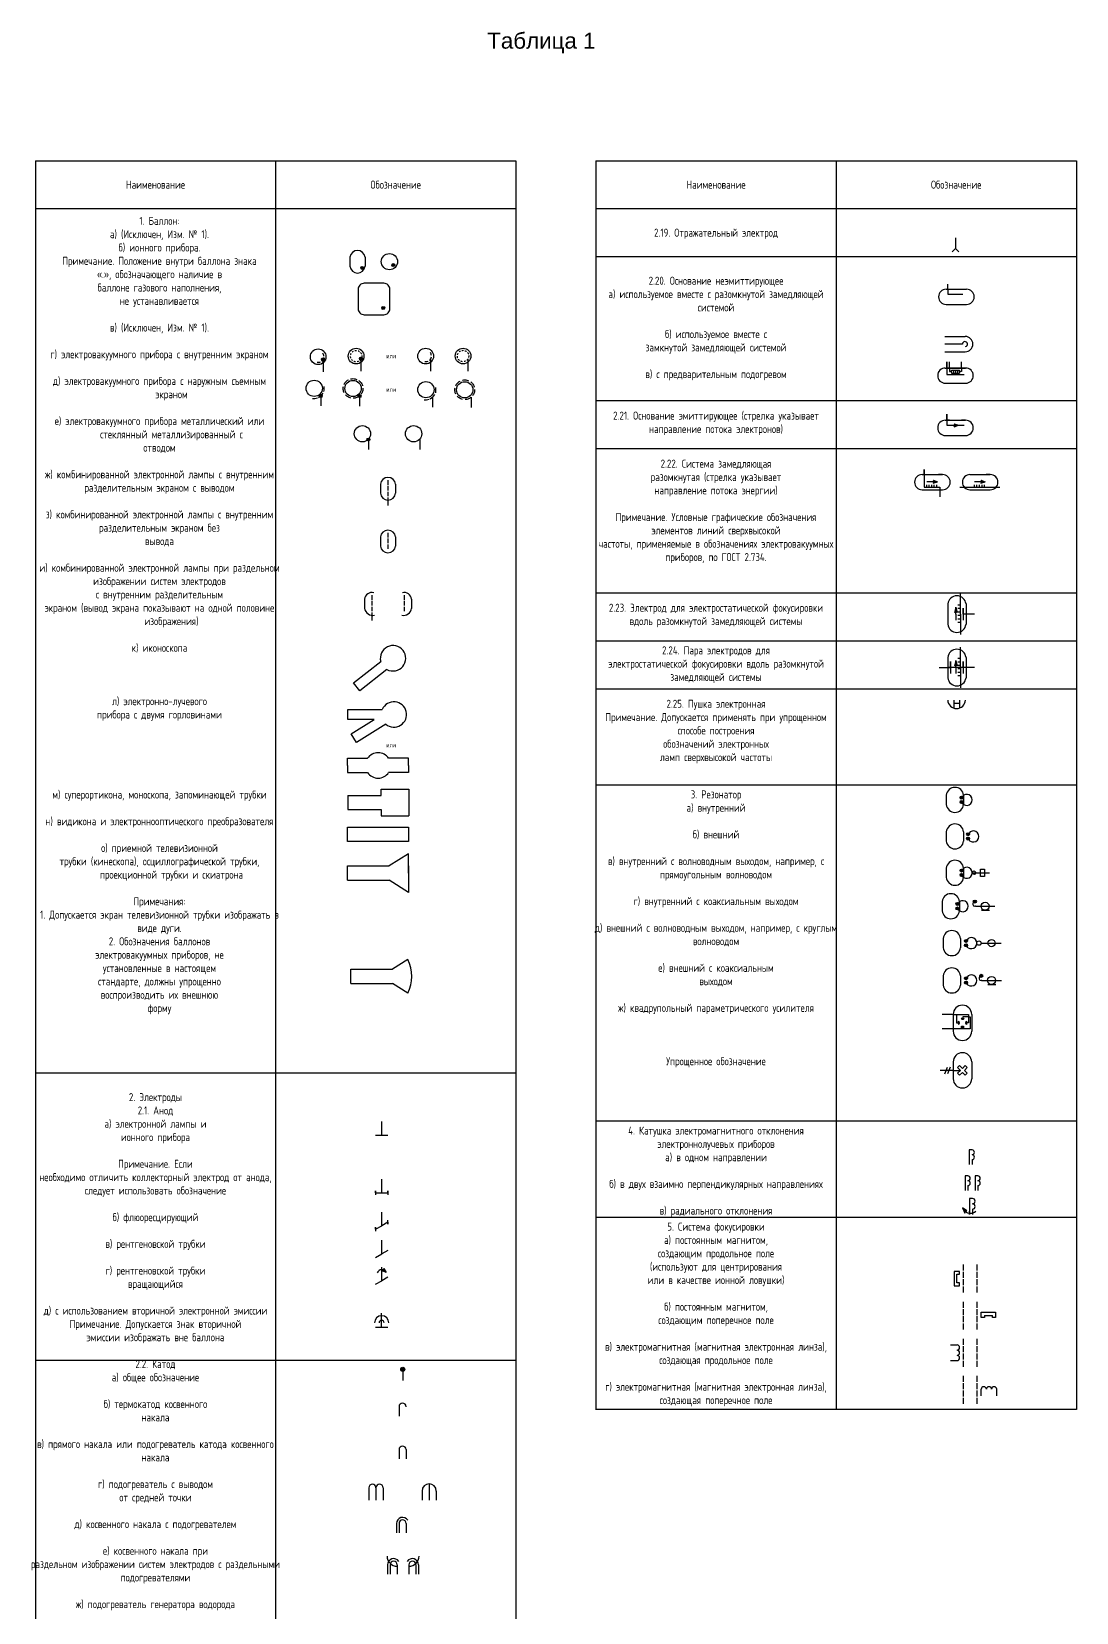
# Model space of a CAD drawing. Header units: millimetres. Extents: x -33 to 3443, y 207 to 2353.
# Drawn here: x -33 to 619, y 1160 to 2148 of the extents above; entities that cross this region are included whole.
import ezdxf

# ---------------------------------------------------------------- set-up
doc = ezdxf.new("R2010")
doc.units = ezdxf.units.MM
doc.linetypes.add('JIS_02_1.0', pattern=[2, 1, -1])
doc.linetypes.add('JIS_02_4.0', pattern=[5.5, 4, -1.5])
doc.styles.get("Standard").update_dxf_attribs({"font": 'arial.ttf'})

msp = doc.modelspace()

# ---------------------------------------------------------------- hatches: boundary and pattern name
at = {"true_color": 0x000000}
h = msp.add_hatch(color=18, dxfattribs=at)
h.dxf.hatch_style = 1
h.paths.add_polyline_path([(172.26, 2000.07, 1), (174.13, 2000.07, 1)])
h = msp.add_hatch(color=18, dxfattribs=at)
h.dxf.hatch_style = 1
h.paths.add_polyline_path([(191.6, 2001.75, 1), (193.48, 2001.75, 1)])
h = msp.add_hatch(color=18, dxfattribs=at)
h.dxf.hatch_style = 1
h.paths.add_polyline_path([(185.31, 1974.99, 1), (187.19, 1974.99, 1)])
h = msp.add_hatch(color=18, dxfattribs=at)
h.dxf.hatch_style = 1
h.paths.add_polyline_path([(147.74, 1942.95, 1), (149.61, 1942.95, 1)])
h = msp.add_hatch(color=18, dxfattribs=at)
h.dxf.hatch_style = 1
h.paths.add_polyline_path([(171.44, 1943.36, 1), (173.32, 1943.36, 1)])
h = msp.add_hatch(color=18, dxfattribs=at)
h.dxf.hatch_style = 1
h.paths.add_polyline_path([(148.15, 1920.02, 1), (146.28, 1920.02, 1)])
h = msp.add_hatch(color=18, dxfattribs=at)
h.dxf.hatch_style = 1
h.paths.add_polyline_path([(172.4, 1919.93, 1), (170.52, 1919.93, 1)])
h = msp.add_hatch(color=18, dxfattribs=at)
h.dxf.hatch_style = 1
h.paths.add_polyline_path([(542.68, 1902.71), (543.42, 1901.76), (545.41, 1901.76)])
h.paths.add_polyline_path([(545.41, 1901.76), (543.42, 1901.76), (542.68, 1900.8)])
h = msp.add_hatch(color=18, dxfattribs=at)
h.dxf.hatch_style = 1
h.paths.add_polyline_path([(178, 1892.8, 1), (176.12, 1892.8, 1)])
h = msp.add_hatch(color=18, dxfattribs=at)
h.dxf.hatch_style = 1
h.paths.add_polyline_path([(529.64, 1867.39), (530.38, 1866.44), (532.37, 1866.44)])
h.paths.add_polyline_path([(532.37, 1866.44), (530.38, 1866.44), (529.64, 1865.49)])
h = msp.add_hatch(color=18, dxfattribs=at)
h.dxf.hatch_style = 1
h.paths.add_polyline_path([(559.47, 1867.39), (560.21, 1866.44), (562.2, 1866.44)])
h.paths.add_polyline_path([(562.2, 1866.44), (560.21, 1866.44), (559.47, 1865.49)])
h = msp.add_hatch(color=18, dxfattribs=at)
h.dxf.hatch_style = 1
h.paths.add_polyline_path([(543.79, 1788.17), (542.9, 1784.85), (543.79, 1785.65), (543.79, 1785.65)])
h.paths.add_polyline_path([(543.79, 1788.17), (543.79, 1785.65), (544.68, 1784.85)])
h = msp.add_hatch(color=18, dxfattribs=at)
h.dxf.hatch_style = 1
h.paths.add_polyline_path([(543.79, 1754.8), (542.9, 1751.48), (543.79, 1752.28), (543.79, 1752.28)])
h.paths.add_polyline_path([(543.79, 1754.8), (543.79, 1752.28), (544.68, 1751.48)])
h = msp.add_hatch(color=18, dxfattribs=at)
h.dxf.hatch_style = 1
h.paths.add_polyline_path([(548.32, 1669.12, 1), (546.41, 1669.12, 1)])
h.paths.add_polyline_path([(548.32, 1666.35, 1), (546.41, 1666.35, 1)])
h = msp.add_hatch(color=18, dxfattribs=at)
h.dxf.hatch_style = 1
h.paths.add_polyline_path([(552.42, 1646.27, 1), (550.51, 1646.27, 1)])
h.paths.add_polyline_path([(552.42, 1643.5, 1), (550.51, 1643.5, 1)])
h = msp.add_hatch(color=18, dxfattribs=at)
h.dxf.hatch_style = 1
h.paths.add_polyline_path([(548.32, 1623.56, 1), (546.41, 1623.56, 1)])
h.paths.add_polyline_path([(548.32, 1620.79, 1), (546.41, 1620.79, 1)])
h = msp.add_hatch(color=18, dxfattribs=at)
h.dxf.hatch_style = 1
h.paths.add_polyline_path([(545.74, 1602.69, 1), (543.84, 1602.69, 1)])
h.paths.add_polyline_path([(545.74, 1599.91, 1), (543.84, 1599.91, 1)])
h = msp.add_hatch(color=18, dxfattribs=at)
h.dxf.hatch_style = 1
h.paths.add_polyline_path([(556.61, 1604.19, 1), (554.71, 1604.19, 1)])
h = msp.add_hatch(color=18, dxfattribs=at)
h.dxf.hatch_style = 1
h.paths.add_polyline_path([(549.22, 1579.62, 1), (551.13, 1579.62, 1)])
h.paths.add_polyline_path([(549.22, 1576.85, 1), (551.13, 1576.85, 1)])
h = msp.add_hatch(color=18, dxfattribs=at)
h.dxf.hatch_style = 1
h.paths.add_polyline_path([(549.22, 1556.29, 1), (551.13, 1556.29, 1)])
h.paths.add_polyline_path([(549.22, 1553.52, 1), (551.13, 1553.52, 1)])
h = msp.add_hatch(color=18, dxfattribs=at)
h.dxf.hatch_style = 1
h.paths.add_polyline_path([(560.59, 1557.8, 1), (558.69, 1557.8, 1)])
h = msp.add_hatch(color=18, dxfattribs=at)
h.dxf.hatch_style = 1
h.paths.add_polyline_path([(547.91, 1412.78), (549.38, 1409.45), (549.57, 1410.77), (550.69, 1410.99)])
h = msp.add_hatch(color=18, dxfattribs=at)
h.dxf.hatch_style = 1
h.paths.add_polyline_path([(186.57, 1375.01), (186.87, 1373.88), (185.83, 1373.54), (188.18, 1372.38)])
h = msp.add_hatch(color=18, dxfattribs=at)
h.dxf.hatch_style = 1
h.paths.add_polyline_path([(199.72, 1312.05, 1), (197.18, 1312.05, 1)])

# ---------------------------------------------------------------- linework, layer by layer
for p, q in [((-30.95, 2066.93), (269.05, 2066.93)), ((-30.95, 2066.93), (-30.95, 337.7)), ((119.05, 2066.93), (119.05, 337.7)), ((269.05, 2066.93), (269.05, 337.7)), ((319.05, 2066.93), (619.05, 2066.93)), ((319.05, 2066.93), (319.05, 1286.7)), ((469.05, 2066.93), (469.05, 1286.7)), ((619.05, 2066.93), (619.05, 1286.93)), ((269.05, 2036.93), (-30.95, 2036.93)), ((619.05, 2036.93), (319.05, 2036.93)), ((543.6, 2018.84), (543.6, 2012.17)), ((165.45, 2006.74), (165.45, 2001.02)), ((174.98, 2006.74), (174.98, 2001.02)), ((619.05, 2006.93), (319.05, 2006.93)), ((543.6, 2012.17), (541.44, 2010.01)), ((543.6, 2012.17), (545.75, 2010.01)), ((170.66, 1986.54), (170.66, 1974.66)), ((186.63, 1990.45), (174.39, 1990.45)), ((190.35, 1974.43), (190.35, 1986.77)), ((537.77, 1986.71), (550.47, 1986.71)), ((537.77, 1986.71), (538.72, 1986.71)), ((538.72, 1986.71), (538.72, 1989.89)), ((538.72, 1986.71), (538.72, 1983.54)), ((537.77, 1977.19), (550.47, 1977.19)), ((538.72, 1983.54), (548.25, 1983.54)), ((174.39, 1970.76), (186.63, 1970.76)), ((536.97, 1957.19), (549.68, 1957.19)), ((547.87, 1952.42), (536.97, 1952.42)), ((536.97, 1947.66), (549.68, 1947.66)), ((148.68, 1942.01), (148.68, 1935.02)), ((172.38, 1942.42), (172.38, 1935.43)), ((215.8, 1942.89), (215.8, 1935.43)), ((239.15, 1943.13), (239.15, 1935.51)), ((537.22, 1937.5), (549.92, 1937.5)), ((538.17, 1937.56), (538.17, 1941.31)), ((538.17, 1941.31), (538.17, 1933.37)), ((539.76, 1937.5), (538.17, 1937.56)), ((539.76, 1937.5), (539.76, 1941.31)), ((547.38, 1937.5), (539.76, 1937.5)), ((539.76, 1937.5), (539.76, 1935.28)), ((541.03, 1935.28), (541.03, 1936.23)), ((541.03, 1936.23), (546.11, 1936.23)), ((541.03, 1936.23), (542.3, 1936.23)), ((542.3, 1936.23), (542.3, 1934.33)), ((543.57, 1936.23), (543.57, 1934.33)), ((544.84, 1936.23), (544.84, 1934.33)), ((546.11, 1935.28), (546.11, 1936.23)), ((547.38, 1937.5), (547.38, 1941.31)), ((549.92, 1937.5), (547.38, 1937.5)), ((547.38, 1937.5), (547.38, 1935.28)), ((537.22, 1927.97), (549.92, 1927.97)), ((538.17, 1933.37), (548.97, 1933.37)), ((539.76, 1935.28), (541.03, 1935.28)), ((541.03, 1935.28), (541.03, 1934.33)), ((541.03, 1934.33), (546.11, 1934.33)), ((547.38, 1935.28), (546.11, 1935.28)), ((546.11, 1935.28), (546.11, 1934.33)), ((147.21, 1919.08), (147.21, 1913.82)), ((171.46, 1918.99), (171.46, 1913.74)), ((216.95, 1919.18), (216.95, 1912.99)), ((241.19, 1919.23), (241.19, 1912.91)), ((619.05, 1916.93), (319.05, 1916.93)), ((538.17, 1904.92), (538.17, 1908.68)), ((538.17, 1908.68), (538.17, 1901.76)), ((537.22, 1904.87), (549.92, 1904.87)), ((539.76, 1904.87), (538.17, 1904.92)), ((538.17, 1901.76), (548.97, 1901.76)), ((542.68, 1902.71), (545.41, 1901.76)), ((542.68, 1902.71), (543.42, 1901.76)), ((542.68, 1900.8), (545.41, 1901.76)), ((542.68, 1900.8), (543.42, 1901.76)), ((549.92, 1904.87), (547.38, 1904.87)), ((177.06, 1891.86), (177.06, 1886.61)), ((209.02, 1893.03), (209.02, 1886.61)), ((619.05, 1886.93), (319.05, 1886.93)), ((537.22, 1895.34), (549.92, 1895.34)), ((189.1, 1867.53), (189.1, 1864.61)), ((522.79, 1870.93), (535.5, 1870.93)), ((523.99, 1870.93), (523.99, 1874.11)), ((523.99, 1874.11), (523.99, 1862.99)), ((530.38, 1866.44), (525.61, 1866.44)), ((529.64, 1867.39), (532.37, 1866.44)), ((529.64, 1867.39), (530.38, 1866.44)), ((529.64, 1865.49), (532.37, 1866.44)), ((529.64, 1865.49), (530.38, 1866.44)), ((535.5, 1870.93), (532.96, 1870.93)), ((552.63, 1870.93), (565.33, 1870.93)), ((560.21, 1866.44), (555.44, 1866.44)), ((559.47, 1867.39), (562.2, 1866.44)), ((559.47, 1867.39), (560.21, 1866.44)), ((559.47, 1865.49), (562.2, 1866.44)), ((559.47, 1865.49), (560.21, 1866.44)), ((565.33, 1870.93), (562.79, 1870.93)), ((184.47, 1864.93), (184.47, 1859.21)), ((189.1, 1863.85), (189.1, 1860.92)), ((189.1, 1860.16), (189.1, 1857.37)), ((189.1, 1856.61), (189.1, 1851.52)), ((194, 1864.93), (194, 1859.21)), ((522.79, 1861.41), (535.5, 1861.41)), ((523.99, 1862.99), (533.83, 1862.99)), ((523.99, 1862.99), (525.58, 1862.99)), ((525.58, 1862.99), (525.58, 1864.58)), ((527.16, 1862.99), (527.16, 1864.58)), ((528.75, 1862.99), (528.75, 1864.58)), ((530.34, 1862.99), (530.34, 1864.58)), ((531.93, 1862.99), (531.93, 1864.58)), ((533.83, 1862.99), (533.83, 1856.96)), ((546.2, 1862.99), (555.41, 1862.99)), ((552.63, 1861.41), (565.33, 1861.41)), ((553.82, 1862.99), (571.29, 1862.99)), ((555.41, 1862.99), (555.41, 1864.58)), ((556.99, 1862.99), (556.99, 1864.58)), ((558.58, 1862.99), (558.58, 1864.58)), ((560.17, 1862.99), (560.17, 1864.58)), ((561.76, 1862.99), (561.76, 1864.58)), ((184.47, 1832), (184.47, 1826.28)), ((189.1, 1834.6), (189.1, 1831.68)), ((189.1, 1830.92), (189.1, 1828)), ((189.1, 1827.24), (189.1, 1824.44)), ((194, 1832), (194, 1826.28)), ((174.59, 1793.08), (174.59, 1787.36)), ((179.22, 1795.68), (179.22, 1792.76)), ((179.22, 1791.99), (179.22, 1789.07)), ((179.22, 1788.31), (179.22, 1785.51)), ((199.34, 1795.68), (199.34, 1792.76)), ((199.34, 1791.99), (199.34, 1789.07)), ((199.34, 1788.31), (199.34, 1785.51)), ((203.97, 1793.08), (203.97, 1787.36)), ((619.05, 1796.93), (319.05, 1796.93)), ((538.71, 1790.1), (538.71, 1777.39)), ((543.79, 1788.17), (542.9, 1784.85)), ((543.79, 1783.74), (543.79, 1788.19)), ((543.79, 1788.17), (544.68, 1784.85)), ((546.65, 1789.33), (545.13, 1789.33)), ((546.65, 1783.74), (546.65, 1796.45)), ((548.4, 1783.74), (548.4, 1787.56)), ((548.4, 1787.56), (548.4, 1779.93)), ((550.14, 1790.1), (550.14, 1777.39)), ((179.22, 1784.75), (179.22, 1779.67)), ((542.9, 1784.85), (543.79, 1785.65)), ((543.79, 1783.74), (543.79, 1785.65)), ((544.68, 1784.85), (543.79, 1785.65)), ((543.79, 1783.74), (543.79, 1779.93)), ((546.65, 1787.17), (545.13, 1787.17)), ((546.65, 1785.01), (545.13, 1785.01)), ((546.65, 1782.86), (545.13, 1782.86)), ((546.65, 1780.7), (545.13, 1780.7)), ((546.65, 1778.54), (545.13, 1778.54)), ((546.65, 1785.01), (546.65, 1787.17)), ((546.65, 1783.74), (546.65, 1785.01)), ((546.65, 1783.74), (546.65, 1771.04)), ((555.54, 1783.74), (548.4, 1783.74)), ((619.05, 1766.93), (319.05, 1766.93)), ((546.65, 1750.37), (546.65, 1763.08)), ((167.66, 1740.92), (184.68, 1754.2)), ((188.59, 1749.19), (171.56, 1735.91)), ((533.31, 1750.37), (540.46, 1750.37)), ((538.71, 1756.73), (538.71, 1744.02)), ((550.14, 1750.37), (538.71, 1750.37)), ((540.46, 1750.37), (540.46, 1754.19)), ((540.46, 1754.19), (540.46, 1746.56)), ((543.79, 1754.8), (542.9, 1751.48)), ((542.9, 1751.48), (543.79, 1752.28)), ((543.79, 1750.37), (543.79, 1754.82)), ((543.79, 1754.8), (544.68, 1751.48)), ((543.79, 1750.37), (543.79, 1752.28)), ((544.68, 1751.48), (543.79, 1752.28)), ((543.79, 1750.37), (543.79, 1746.56)), ((546.65, 1755.96), (545.13, 1755.96)), ((546.65, 1753.8), (545.13, 1753.8)), ((546.65, 1751.64), (545.13, 1751.64)), ((546.65, 1749.49), (545.13, 1749.49)), ((546.65, 1751.64), (546.65, 1753.8)), ((546.65, 1750.37), (546.65, 1751.64)), ((546.65, 1750.37), (546.65, 1737.67)), ((548.4, 1750.37), (548.4, 1754.19)), ((548.4, 1754.19), (548.4, 1746.56)), ((555.54, 1750.37), (548.4, 1750.37)), ((550.14, 1756.73), (550.14, 1744.02)), ((171.56, 1735.91), (167.66, 1740.92)), ((546.65, 1747.33), (545.13, 1747.33)), ((546.65, 1745.17), (545.13, 1745.17)), ((619.05, 1736.93), (319.05, 1736.93)), ((542.52, 1730), (542.52, 1725.04)), ((542.52, 1730), (542.52, 1728.22)), ((542.52, 1728.22), (546.01, 1728.22)), ((546.01, 1730), (546.01, 1725.04)), ((164.06, 1724.24), (185.65, 1724.24)), ((164.06, 1717.89), (164.06, 1724.24)), ((180.58, 1717.89), (164.06, 1717.89)), ((166.29, 1709), (180.58, 1717.89)), ((169.65, 1703.61), (166.29, 1709)), ((187.87, 1714.95), (169.65, 1703.61)), ((164.02, 1689.23), (164.02, 1693.67)), ((164.02, 1693.67), (176.5, 1693.67)), ((164.02, 1689.23), (164.02, 1684.78)), ((202.13, 1693.67), (189.65, 1693.67)), ((202.13, 1689.23), (202.13, 1693.67)), ((202.13, 1689.23), (202.13, 1684.78)), ((164.02, 1684.78), (176.5, 1684.78)), ((202.13, 1684.78), (189.65, 1684.78)), ((164.06, 1670.54), (185.02, 1670.54)), ((164.06, 1670.54), (164.06, 1661.65)), ((185.02, 1670.54), (185.02, 1674.35)), ((185.02, 1674.35), (202.17, 1674.35)), ((202.17, 1674.35), (202.17, 1657.84)), ((619.05, 1676.93), (319.05, 1676.93)), ((537.85, 1670.6), (537.85, 1664.88)), ((548.65, 1670.6), (547.99, 1669.84)), ((548.65, 1670.6), (548.65, 1664.88)), ((164.06, 1661.65), (185.02, 1661.65)), ((185.02, 1661.65), (185.02, 1657.84)), ((548.65, 1664.88), (547.99, 1665.63)), ((164.02, 1650.66), (202.13, 1650.66)), ((164.02, 1641.77), (164.02, 1650.66)), ((185.02, 1657.84), (202.17, 1657.84)), ((202.13, 1650.66), (202.13, 1641.77)), ((202.13, 1641.77), (164.02, 1641.77)), ((537.85, 1647.74), (537.85, 1642.02)), ((548.65, 1647.74), (548.65, 1642.02)), ((552.75, 1647.74), (552.09, 1646.99)), ((552.75, 1642.02), (552.09, 1642.78)), ((202.13, 1634.03), (190.06, 1626.41)), ((202.13, 1621.97), (202.13, 1634.03)), ((164.02, 1626.41), (190.06, 1626.41)), ((164.02, 1617.52), (164.02, 1626.41)), ((202.13, 1626.41), (202.13, 1609.9)), ((537.85, 1625.03), (537.85, 1619.32)), ((548.65, 1625.03), (547.99, 1624.28)), ((548.65, 1619.32), (547.99, 1620.07)), ((548.65, 1625.03), (548.65, 1619.32)), ((554.05, 1622.18), (556.27, 1622.18)), ((556.27, 1622.18), (559.13, 1622.18)), ((559.13, 1622.18), (559.13, 1624.4)), ((559.13, 1624.4), (561.67, 1624.4)), ((559.13, 1619.95), (559.13, 1622.18)), ((559.13, 1622.18), (564.85, 1622.18)), ((561.67, 1619.95), (559.13, 1619.95)), ((561.67, 1624.4), (561.67, 1619.95)), ((164.02, 1617.52), (190.06, 1617.52)), ((202.13, 1609.9), (190.06, 1617.52)), ((535.28, 1604.16), (535.28, 1598.44)), ((546.07, 1604.16), (545.42, 1603.4)), ((546.07, 1604.16), (546.07, 1598.44)), ((555.97, 1601.3), (555.66, 1601.3)), ((555.97, 1601.3), (568.22, 1601.3)), ((546.07, 1598.44), (545.42, 1599.2)), ((562.1, 1598.8), (559.85, 1598.8)), ((559.85, 1598.8), (564.85, 1598.8)), ((535.91, 1581.1), (535.91, 1575.38)), ((546.71, 1581.1), (546.71, 1575.38)), ((551.46, 1581.1), (550.8, 1580.34)), ((551.46, 1575.38), (550.8, 1576.13)), ((559.61, 1578.24), (566.11, 1578.24)), ((566.11, 1578.24), (572.11, 1578.24)), ((165.96, 1561.89), (192, 1561.89)), ((165.96, 1553), (165.96, 1561.89)), ((201.53, 1567.91), (192, 1561.89)), ((165.96, 1553), (192, 1553)), ((201.53, 1546.98), (192, 1553)), ((535.91, 1557.76), (535.91, 1552.04)), ((546.71, 1557.76), (546.71, 1552.04)), ((551.46, 1557.76), (550.8, 1557.01)), ((551.46, 1552.04), (550.8, 1552.8)), ((559.95, 1554.9), (559.64, 1554.9)), ((559.95, 1554.9), (572.2, 1554.9)), ((566.08, 1552.4), (563.83, 1552.4)), ((563.83, 1552.4), (568.83, 1552.4)), ((542.19, 1533.69), (535.19, 1533.69)), ((542.19, 1533.69), (542.19, 1523.19)), ((542.19, 1533.69), (551.69, 1533.69)), ((542.19, 1533.69), (544.19, 1533.69)), ((544.19, 1533.69), (544.19, 1528.44)), ((548.09, 1531.19), (547.09, 1531.19)), ((547.09, 1531.19), (549.09, 1531.19)), ((551.69, 1532.19), (548.09, 1532.19)), ((548.09, 1532.19), (548.09, 1530.69)), ((548.09, 1530.69), (548.09, 1531.19)), ((551.69, 1533.69), (551.69, 1532.19)), ((551.69, 1532.19), (551.69, 1528.44)), ((551.69, 1532.19), (552.69, 1532.19)), ((552.69, 1532.19), (552.69, 1524.69)), ((553.69, 1533.69), (553.69, 1523.19)), ((542.19, 1524.69), (535.19, 1524.69)), ((552.69, 1524.69), (542.19, 1524.69)), ((544.19, 1528.44), (545.99, 1528.44)), ((545.49, 1528.44), (545.49, 1529.44)), ((545.49, 1529.44), (545.49, 1527.44)), ((545.99, 1528.44), (545.49, 1528.44)), ((547.96, 1525.69), (546.96, 1525.69)), ((546.96, 1525.69), (548.96, 1525.69)), ((547.96, 1524.69), (547.96, 1526.19)), ((547.96, 1526.19), (547.96, 1525.69)), ((551.69, 1528.44), (549.9, 1528.44)), ((549.9, 1528.44), (550.4, 1528.44)), ((550.4, 1528.44), (550.4, 1529.44)), ((550.4, 1529.44), (550.4, 1527.44)), ((542.19, 1504), (542.19, 1493.5)), ((546.16, 1501.75), (544.93, 1500.52)), ((547.93, 1499.99), (546.16, 1501.75)), ((547.93, 1499.99), (549.7, 1501.75)), ((549.7, 1501.75), (550.94, 1500.52)), ((553.69, 1504), (553.69, 1493.5)), ((269.05, 1496.93), (-30.95, 1496.93)), ((542.19, 1498.75), (533.94, 1498.75)), ((536.83, 1496.67), (538.56, 1500.83)), ((542.19, 1498.75), (537.69, 1498.75)), ((540.31, 1500.83), (538.58, 1496.67)), ((542.19, 1498.75), (546.69, 1498.75)), ((546.69, 1498.75), (544.93, 1500.52)), ((546.69, 1498.75), (544.93, 1496.98)), ((544.93, 1496.98), (546.16, 1495.74)), ((546.16, 1495.74), (547.93, 1497.51)), ((547.93, 1497.51), (549.7, 1495.74)), ((550.94, 1500.52), (549.17, 1498.75)), ((549.17, 1498.75), (550.94, 1496.98)), ((550.94, 1496.98), (549.7, 1495.74)), ((185.33, 1458.36), (185.33, 1466.87)), ((619.05, 1466.93), (319.05, 1466.93)), ((181.52, 1458.36), (189.14, 1458.36)), ((553.94, 1449.02), (552.19, 1449.02)), ((552.19, 1449.02), (552.19, 1440.02)), ((553.94, 1443.02), (553.94, 1440.02)), ((551.32, 1432.8), (549.57, 1432.8)), ((549.57, 1432.8), (549.57, 1423.8)), ((557.57, 1432.8), (555.82, 1432.8)), ((555.82, 1432.8), (555.82, 1423.8)), ((181.52, 1422.31), (181.52, 1423.58)), ((181.52, 1423.58), (181.52, 1421.04)), ((181.52, 1422.31), (189.14, 1422.31)), ((185.33, 1422.31), (185.33, 1430.82)), ((189.14, 1422.31), (189.14, 1423.58)), ((189.14, 1423.58), (189.14, 1421.04)), ((551.32, 1426.8), (551.32, 1423.8)), ((557.57, 1426.8), (557.57, 1423.8)), ((547.91, 1412.78), (549.38, 1409.45)), ((550.69, 1410.99), (547.91, 1412.78)), ((554.2, 1418.67), (552.27, 1418.67)), ((552.27, 1418.67), (552.27, 1408.77)), ((185.33, 1401.68), (185.33, 1410.19)), ((189.14, 1403.85), (185.33, 1401.68)), ((189.14, 1402.58), (189.14, 1405.12)), ((189.14, 1403.85), (189.14, 1402.58)), ((619.05, 1406.93), (319.05, 1406.93)), ((549.38, 1409.45), (549.57, 1410.77)), ((549.57, 1410.77), (550.69, 1410.99)), ((552.27, 1408.77), (552.27, 1410.77)), ((554.2, 1412.07), (554.2, 1408.77)), ((181.52, 1399.51), (185.33, 1401.68)), ((181.52, 1399.51), (181.52, 1400.78)), ((181.52, 1400.78), (181.52, 1398.24)), ((185.33, 1384.08), (185.33, 1392.59)), ((181.52, 1381.91), (185.33, 1384.08)), ((189.14, 1386.25), (185.33, 1384.08)), ((185.33, 1367.29), (185.33, 1375.81)), ((185.83, 1373.54), (186.87, 1373.88)), ((188.18, 1372.38), (185.83, 1373.54)), ((186.87, 1373.88), (186.57, 1375.01)), ((186.57, 1375.01), (188.18, 1372.38)), ((542.65, 1373.09), (542.65, 1364.09)), ((546.15, 1373.09), (542.65, 1373.09)), ((546.15, 1371.34), (546.15, 1373.09)), ((548.65, 1373.69), (548.65, 1377.44)), ((548.65, 1369.14), (548.65, 1372.89)), ((557.15, 1373.69), (557.15, 1377.44)), ((557.15, 1369.14), (557.15, 1372.89)), ((181.52, 1365.12), (185.33, 1367.29)), ((189.14, 1369.47), (185.33, 1367.29)), ((542.65, 1364.09), (546.15, 1364.09)), ((544.4, 1366.09), (544.4, 1371.34)), ((544.4, 1371.34), (546.15, 1371.34)), ((546.15, 1366.09), (544.4, 1366.09)), ((546.15, 1364.09), (546.15, 1366.09)), ((548.65, 1364.59), (548.65, 1368.34)), ((548.65, 1360.04), (548.65, 1363.79)), ((557.15, 1364.59), (557.15, 1368.34)), ((557.15, 1360.04), (557.15, 1363.79)), ((548.65, 1350.46), (548.65, 1354.21)), ((557.15, 1350.46), (557.15, 1354.21)), ((185.26, 1338.24), (185.26, 1347.13)), ((548.65, 1345.91), (548.65, 1349.66)), ((548.65, 1341.36), (548.65, 1345.11)), ((557.15, 1345.91), (557.15, 1349.66)), ((557.15, 1341.36), (557.15, 1345.11)), ((559.65, 1347.79), (568.65, 1347.79)), ((559.65, 1344.29), (559.65, 1347.79)), ((561.65, 1344.29), (559.65, 1344.29)), ((561.65, 1345.54), (561.65, 1344.29)), ((561.65, 1345.54), (566.65, 1345.54)), ((566.65, 1344.29), (566.65, 1345.54)), ((568.65, 1344.29), (566.65, 1344.29)), ((568.65, 1347.79), (568.65, 1344.29)), ((181.45, 1338.24), (189.07, 1338.24)), ((548.65, 1336.81), (548.65, 1340.56)), ((557.15, 1336.81), (557.15, 1340.56)), ((540.56, 1327.2), (544.56, 1327.2)), ((548.65, 1327.21), (548.65, 1330.96)), ((548.65, 1322.66), (548.65, 1326.41)), ((557.15, 1327.21), (557.15, 1330.96)), ((557.15, 1322.66), (557.15, 1326.41)), ((269.05, 1317.6), (-30.95, 1317.6)), ((540.56, 1317.45), (544.56, 1317.45)), ((548.65, 1318.11), (548.65, 1321.86)), ((548.65, 1313.56), (548.65, 1317.31)), ((557.15, 1318.11), (557.15, 1321.86)), ((557.15, 1313.56), (557.15, 1317.31)), ((198.45, 1312.05), (198.45, 1305.06)), ((548.65, 1304.13), (548.65, 1307.88)), ((557.15, 1304.13), (557.15, 1307.88)), ((548.65, 1299.58), (548.65, 1303.33)), ((548.65, 1295.03), (548.65, 1298.78)), ((548.65, 1290.48), (548.65, 1294.23)), ((557.15, 1299.58), (557.15, 1303.33)), ((557.15, 1295.03), (557.15, 1298.78)), ((557.15, 1290.48), (557.15, 1294.23)), ((559.59, 1295.51), (559.59, 1299.51)), ((569.34, 1295.51), (569.34, 1299.51)), ((196.12, 1288.66), (196.12, 1282.82)), ((619.05, 1286.93), (319.05, 1286.93)), ((196.12, 1261.82), (196.12, 1255.98)), ((200.57, 1261.82), (200.57, 1255.98)), ((177.29, 1237.97), (177.29, 1230.35)), ((181.74, 1237.97), (181.74, 1230.35)), ((186.18, 1237.97), (186.18, 1230.35)), ((210.51, 1235.98), (210.51, 1230.26)), ((214.95, 1240.43), (214.95, 1230.26)), ((219.4, 1235.98), (219.4, 1230.26)), ((194.53, 1215.72), (194.53, 1209.88)), ((196.12, 1215.72), (196.12, 1209.88)), ((200.57, 1215.72), (200.57, 1209.88)), ((188.96, 1189.93), (188.96, 1184.08)), ((190.55, 1189.93), (190.55, 1184.08)), ((194.99, 1189.93), (194.99, 1184.08)), ((202.25, 1189.93), (202.25, 1184.08)), ((206.7, 1189.93), (206.7, 1184.08)), ((208.29, 1189.93), (208.29, 1184.08))]:
    msp.add_line(p, q)
for centre, radius in [((190.13, 2003.94), 5.08), ((173.2, 2000.07), 0.938), ((192.54, 2001.75), 0.938), ((186.25, 1974.99), 0.938), ((145.64, 1944.5), 4.89), ((169.35, 1944.9), 4.89), ((212.76, 1944.9), 4.89), ((236.11, 1944.98), 4.89), ((148.68, 1942.95), 0.938), ((172.38, 1943.36), 0.938), ((143.17, 1924.8), 5.08), ((167.42, 1924.71), 5.08), ((212.91, 1923.97), 5.08), ((237.16, 1923.88), 5.08), ((147.21, 1920.02), 0.938), ((171.46, 1919.93), 0.938), ((173.29, 1896.43), 5.08), ((205.24, 1896.43), 5.08), ((177.06, 1892.8), 0.938), ((547.36, 1669.12), 0.953), ((547.36, 1666.35), 0.953), ((551.46, 1646.27), 0.953), ((551.46, 1643.5), 0.953), ((547.36, 1623.56), 0.953), ((547.36, 1620.79), 0.953), ((555.16, 1622.18), 1.11), ((544.79, 1602.69), 0.953), ((544.79, 1599.91), 0.953), ((555.66, 1604.19), 0.953), ((562.1, 1601.3), 2.5), ((550.18, 1579.62), 0.953), ((566.11, 1578.24), 2.25), ((550.18, 1576.85), 0.953), ((558.23, 1578.24), 1.38), ((550.18, 1556.29), 0.953), ((550.18, 1553.52), 0.953), ((559.64, 1557.8), 0.953), ((566.08, 1554.9), 2.5), ((198.45, 1312.05), 1.27)]:
    msp.add_circle(centre, radius)
at = {"linetype": 'JIS_02_1.0'}
for centre in [(169.35, 1944.9), (236.11, 1944.98)]:
    msp.add_circle(centre, 3.56, dxfattribs=at)
at = {"linetype": 'JIS_02_4.0'}
for centre in [(167.42, 1924.71), (237.16, 1923.88)]:
    msp.add_circle(centre, 6.16, dxfattribs=at)
for centre, radius, start, end in [((170.22, 2006.13), 4.8, 7.30445, 172.69555), ((170.22, 2001.63), 4.8, 187.30445, 352.69555), ((174.45, 1986.66), 3.79, 90.92749, 181.75003), ((186.56, 1986.66), 3.79, 358.24997, 89.07251), ((537.77, 1981.95), 4.76, 90, 270), ((550.47, 1981.95), 4.76, 270, 90), ((174.45, 1974.55), 3.79, 178.24997, 269.07251), ((186.56, 1974.55), 3.79, 270.92749, 1.75003), ((549.68, 1952.42), 4.76, 270, 90), ((146.13, 1944.83), 3.05, 0.24376, 38.70688), ((213.25, 1945.24), 3.05, 0.24376, 38.70688), ((549.46, 1952.42), 1.59, 284.68773, 180), ((145.59, 1945.68), 4.63, 263.41685, 290.31709), ((146.13, 1944.16), 3.05, 308.04031, 359.75624), ((212.71, 1946.09), 4.63, 263.41685, 290.31709), ((213.25, 1944.57), 3.05, 308.04031, 359.75624), ((537.22, 1932.74), 4.76, 90, 270), ((549.92, 1932.74), 4.76, 270, 90), ((123.23, 1925.32), 26.17, 354.49424, 1.59289), ((142.91, 1925.47), 7.05, 262.70306, 288.85866), ((142.17, 1925.93), 7.78, 298.25771, 327.99665), ((212.64, 1924.64), 7.05, 262.70306, 288.85866), ((211.9, 1925.1), 7.78, 298.25771, 327.99665), ((192.96, 1924.49), 26.17, 354.49424, 1.59289), ((537.22, 1900.1), 4.76, 90, 270), ((549.92, 1900.1), 4.76, 270, 90), ((189.24, 1864.32), 4.8, 7.30445, 172.69555), ((522.79, 1866.17), 4.76, 90, 270), ((535.5, 1866.17), 4.76, 270, 90), ((552.63, 1866.17), 4.76, 90, 270), ((565.33, 1866.17), 4.76, 270, 90), ((189.24, 1859.82), 4.8, 187.30445, 352.69555), ((189.24, 1831.39), 4.8, 7.30445, 172.69555), ((189.24, 1826.9), 4.8, 187.30445, 352.69555), ((179.35, 1792.46), 4.8, 77.98147, 172.69555), ((199.2, 1792.46), 4.8, 7.30445, 102.01853), ((179.8, 1788.25), 5.28, 189.73, 280.50738), ((198.76, 1788.25), 5.28, 259.49262, 350.27), ((544.43, 1789.42), 5.76, 6.73292, 173.26708), ((544.43, 1778.07), 5.76, 186.73292, 353.26708), ((192.37, 1756.17), 7.94, 241.53187, 194.37551), ((544.43, 1756.05), 5.76, 6.73292, 173.26708), ((544.43, 1744.7), 5.76, 186.73292, 353.26708), ((192.93, 1721.07), 7.94, 230.41801, 156.42182), ((544.27, 1730.33), 5.57, 183.36937, 356.63063), ((183.07, 1689.23), 7.94, 34.0558, 145.9442), ((183.07, 1689.23), 7.94, 214.0558, 325.9442), ((543.25, 1670.13), 5.42, 4.91809, 175.08191), ((550.59, 1667.74), 3.46, 235.79454, 124.20546), ((543.25, 1665.35), 5.42, 184.91809, 355.08191), ((543.25, 1647.28), 5.42, 4.91809, 175.08191), ((543.25, 1642.49), 5.42, 184.91809, 355.08191), ((554.69, 1644.88), 3.46, 235.79454, 124.20546), ((543.25, 1624.57), 5.42, 4.91809, 175.08191), ((550.59, 1622.18), 3.46, 235.79454, 124.20546), ((543.25, 1619.78), 5.42, 184.91809, 355.08191), ((540.68, 1603.69), 5.42, 4.91809, 175.08191), ((548.02, 1601.3), 3.46, 235.79454, 124.20546), ((555.76, 1602.72), 1.42, 132.25726, 265.91682), ((540.68, 1598.91), 5.42, 184.91809, 355.08191), ((541.31, 1580.63), 5.42, 4.91809, 175.08191), ((553.4, 1578.24), 3.46, 235.79454, 124.20546), ((541.31, 1575.84), 5.42, 184.91809, 355.08191), ((181.24, 1557.45), 22.83, 332.71654, 27.28346), ((541.31, 1557.3), 5.42, 4.91809, 175.08191), ((541.31, 1552.51), 5.42, 184.91809, 355.08191), ((553.4, 1554.9), 3.46, 235.79454, 124.20546), ((559.74, 1556.32), 1.42, 132.25726, 265.91682), ((547.94, 1533.69), 5.75, 0, 180), ((548.09, 1531.94), 1.25, 216.8699, 323.1301), ((547.94, 1523.19), 5.75, 180, 0), ((544.74, 1528.44), 1.25, 306.8699, 53.1301), ((547.96, 1524.94), 1.25, 36.8699, 143.1301), ((551.15, 1528.44), 1.25, 126.8699, 233.1301), ((547.94, 1504), 5.75, 0, 180), ((547.94, 1493.5), 5.75, 180, 0), ((553.94, 1447.52), 1.5, 270, 90), ((553.94, 1444.52), 1.5, 270, 90), ((551.32, 1431.3), 1.5, 270, 90), ((557.57, 1431.3), 1.5, 270, 90), ((551.32, 1428.3), 1.5, 270, 90), ((557.57, 1428.3), 1.5, 270, 90), ((554.2, 1417.02), 1.65, 270, 90), ((554.2, 1413.72), 1.65, 270, 90), ((552.92, 1414.64), 5.12, 229.11092, 310.88908), ((185.4, 1371.27), 3, 60.55569, 161.70201), ((185.26, 1341.01), 4.48, 0, 180), ((185.26, 1341.01), 1.61, 0, 180), ((544.56, 1325.58), 1.62, 270, 90), ((544.56, 1322.33), 1.62, 270, 90), ((544.56, 1319.08), 1.62, 270, 90), ((561.22, 1299.51), 1.62, 360, 180), ((564.47, 1299.51), 1.62, 360, 180), ((567.72, 1299.51), 1.62, 360, 180), ((198.34, 1288.66), 2.22, 0, 180), ((198.34, 1261.82), 2.22, 0, 180), ((179.52, 1237.97), 2.22, 0, 180), ((183.96, 1237.97), 2.22, 0, 180), ((214.95, 1235.98), 4.45, 0, 180), ((198.34, 1215.72), 3.81, 32.06009, 180), ((198.34, 1215.72), 2.22, 0, 180), ((194.99, 1195.31), 6.35, 180, 270), ((202.25, 1195.31), 6.35, 270, 0), ((192.77, 1189.93), 3.81, 32.06009, 180), ((192.77, 1189.93), 2.22, 0, 180), ((204.48, 1189.93), 3.81, 0, 147.93991), ((204.48, 1189.93), 2.22, 0, 180)]:
    msp.add_arc(centre, radius, start, end)

# ---------------------------------------------------------------- texts
at = {"attachment_point": 1}
for s, width, heights, insert, char_height in [('Таблица 1', 390.034, [-12.29], (251.16, 2146.98), 10), ('или', 21.4142, [-2.51], (188.24, 1946.12), 2.5), ('или', 21.4142, [-2.51], (188.24, 1925.18), 2.5), ('или', 21.4142, [-2.51], (188.24, 1703.08), 2.5)]:
    msp.add_mtext_dynamic_manual_height_columns(s, width=width, gutter_width=12.5, heights=heights, dxfattribs=dict(at, insert=insert, char_height=char_height))
at = {"color": 242, "true_color": 0xcd2027, "char_height": 5, "attachment_point": 2}
for s, heights, insert in [('\\pxqc;{\\fGOST type A|b0|i0|c204|p34;Наименование}', [17.61], (44.05, 2054.54)), ('\\pxqc;{\\fGOST type A|b0|i0|c204|p34;Обозначение}', [17.61], (194.05, 2054.54)), ('\\pxqc;{\\fGOST type A|b0|i0|c204|p34;Наименование}', [17.61], (394.05, 2054.54)), ('\\pxqc;{\\fGOST type A|b0|i0|c204|p34;Обозначение}', [17.61], (544.05, 2054.54)), ('\\pxi-3,l4,qc,t4;{\\fGOST type A|b0|i0|c204|p34;1.^IБаллон:\\Pа) (Исключен, Изм. № 1).\\Pб) ионного прибора.\\PПримечание. Положение внутри баллона знака\\P«.», обозначающего наличие в\\Pбаллоне газового наполнения,\\Pне устанавливается\\P\\Pв) (Исключен, Изм. № 1).\\P\\Pг) электровакуумного прибора с внутренним экраном\\P\\Pд) электровакуумного прибора с наружным съемным экраном\\P\\Pе) электровакуумного прибора металлический или стеклянный металлизированный с\\Pотводом\\P\\Pж) комбинированной электронной лампы с внутренним\\Pразделительным экраном с выводом\\P\\Pз) комбинированной электронной лампы с внутренним\\Pразделительным экраном без\\Pвывода\\P\\Pи) комбинированной электронной лампы при раздельном\\Pизображении систем электродов\\Pс внутренним разделительным\\Pэкраном (вывод экрана показывают на одной половине изображения)\\P\\Pк) иконоскопа\\P\\P\\P\\pi0,l0,q*,tz;\\P\\pi-3,l4,qc,t4;л) электронно-лучевого\\Pприбора с двумя горловинами\\P\\P\\P\\P\\P\\Pм) суперортикона, моноскопа, запоминающей трубки\\P\\Pн) видикона и электроннооптического преобразователя\\P\\Pо) приемной телевизионной\\Pтрубки (кинескопа), осциллографической трубки, проекционной трубки и скиатрона\\P\\PПримечания:\\P1.^IДопускается экран телевизионной трубки изображать в\\Pвиде дуги.\\P2.^IОбозначения баллонов\\Pэлектровакуумных приборов, не\\Pустановленные в настоящем\\Pстандарте, должны упрощенно\\Pвоспроизводить их внешнюю\\Pформу}', [567.05], (44.05, 2031.93)), ('\\pxqc;{\\fGOST type A|b0|i0|c204|p34;2.19.^IОтражательный электрод}', [17.61], (394.05, 2024.54)), ('\\pxqc;{\\fGOST type A|b0|i0|c204|p34;2.20.^IОснование неэмиттирующее\\Pа) используемое вместе с разомкнутой замедляющей системой\\P\\Pб) используемое вместе с\\Pзамкнутой замедляющей системой\\P\\Pв) с предварительным подогревом}', [71.87], (394.05, 1994.54)), ('\\pxqc;{\\fGOST type A|b0|i0|c204|p34;2.21.^IОснование эмиттирующее (стрелка указывает направление потока электронов)}', [17.61], (394.05, 1910.25)), ('\\pxqc;{\\fGOST type A|b0|i0|c204|p34;2.22.^IСистема замедляющая\\Pразомкнутая (стрелка указывает\\Pнаправление потока энергии)\\P\\PПримечание. Условные графические обозначения\\Pэлементов линий сверхвысокой\\Pчастоты, применяемые в обозначениях электровакуумных\\Pприборов, по ГОСТ 2.734.}', [75.69], (394.05, 1880.25)), ('\\pxqc;{\\fGOST type A|b0|i0|c204|p34;2.23.^IЭлектрод для электростатической фокусировки вдоль разомкнутой замедляющей системы\\P}', [23.24], (394.05, 1790.25)), ('\\pxqc;{\\fGOST type A|b0|i0|c204|p34;2.24.^IПара электродов для\\Pэлектростатической фокусировки вдоль разомкнутой замедляющей системы}', [23.2], (394.05, 1763.64)), ('\\pxqc;{\\fGOST type A|b0|i0|c204|p34;2.25.^IПушка электронная\\PПримечание. Допускается применять при упрощенном способе построения\\Pобозначений электронных\\Pламп сверхвысокой частоты}', [40.33], (394.05, 1730.25)), ('\\pxqc;{\\fGOST type A|b0|i0|c204|p34;3.^IРезонатор\\Pа) внутренний\\P\\Pб) внешний\\P\\Pв) внутренний с волноводным выходом, например, с прямоугольным волноводом\\P\\Pг) внутренний с коаксиальным выходом\\P\\Pд) внешний с волноводным выходом, например, с круглым\\Pволноводом\\P\\Pе) внешний с коаксиальным\\Pвыходом\\P\\Pж) квадрупольный параметрического усилителя\\P\\P\\P\\PУпрощенное обозначение}', [193.42], (394.05, 1673.64)), ('\\pxqc;{\\fGOST type A|b0|i0|c204|p34;2.^IЭлектроды\\P2.1.^IАнод\\Pа) электронной лампы и\\Pионного прибора\\P\\PПримечание. Если\\Pнеобходимо отличить коллекторный электрод от анода, следует использовать обозначение\\P\\Pб) флюоресцирующий\\P\\Pв) рентгеновской трубки\\P\\Pг) рентгеновской трубки\\Pвращающийся\\P\\Pд) с использованием вторичной электронной эмиссии\\PПримечание. Допускается знак вторичной\\Pэмиссии изображать вне баллона\\P\\P2.2.^IКатод\\Pа) общее обозначение\\P\\Pб) термокатод косвенного\\Pнакала\\P\\Pв) прямого накала или подогреватель катода косвенного накала\\P\\Pг) подогреватель с выводом\\Pот средней точки\\P\\Pд) косвенного накала с подогревателем\\P\\Pе) косвенного накала при\\Pраздельном изображении систем электродов с раздельными\\Pподогревателями \\P\\Pж) подогреватель генератора водорода\\P\\Pз) холодный (ионного накала)\\P\\Pи) самокалящийся\\P\\Pк) холодный (включая катод\\Pионного накала) с дополнительным подогревом\\P\\Pл) фото\\P\\Pм) жидкий\\P\\PПримечание: Жидкий катод, изолированный от\\Pбаллона, допускается обозначать\\P\\P2.3.^IКомбинированный\\Pэлектрод\\Pа) анод }— {\\fGOST type A|b0|i0|c204|p34;холодный катод\\P\\Pб) анод }— {\\fGOST type A|b0|i0|c204|p34;холодный катод с\\Pподогревом\\P\\P2.4.^IСетка, показанная с\\Pпродолжением\\P\\P2.5.^IСетка с использованием\\Pвторичной эмиссии, изображенная с баллоном\\P\\P2.6.^IСетка ионно-диффузионная\\P\\P2.7.^IУправляющий электрод\\P(модулятор)}', [739.43], (44.05, 1484.54)), ('\\pxqc;{\\fGOST type A|b0|i0|c204|p34;4.^IКатушка электромагнитного отклонения электроннолучевых приборов\\Pа) в одном направлении\\P\\Pб) в двух взаимно перпендикулярных направлениях\\P\\Pв) радиального отклонения}', [57.52], (394.05, 1463.64)), ('\\pxqc;{\\fGOST type A|b0|i0|c204|p34;5.^IСистема фокусировки\\Pа) постоянным магнитом,\\Pсоздающим продольное поле\\P(используют для центрирования\\Pили в качестве ионной ловушки)\\P\\Pб) постоянным магнитом,\\Pсоздающим поперечное поле\\P\\Pв) электромагнитная (магнитная электронная линза), создающая продольное поле\\P\\Pг) электромагнитная (магнитная электронная линза), создающая поперечное поле}', [130.23], (394.05, 1403.64))]:
    msp.add_mtext_dynamic_manual_height_columns(s, width=150, gutter_width=12.5, heights=heights, dxfattribs=dict(at, insert=insert))

doc.saveas('drawing.dxf')
